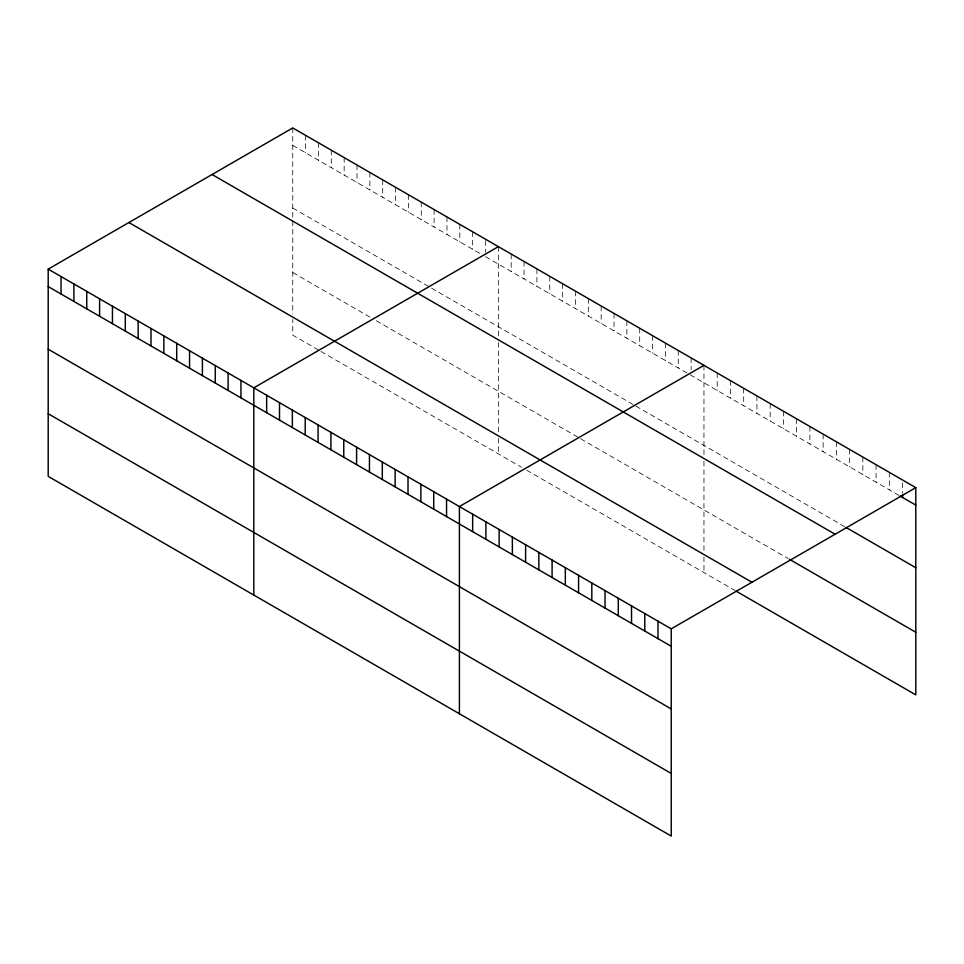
<?xml version="1.0" encoding="UTF-8"?>
<svg xmlns="http://www.w3.org/2000/svg" width="964" height="964" viewBox="0 0 964 964"><rect width="100%" height="100%" fill="white"/><g stroke="black" fill="none" stroke-linecap="round" stroke-linejoin="round"><path stroke-width="0.72" stroke-dasharray="4.82 3.62" d="M292.755 127.935L292.755 218.057M292.755 145.395L481.651 254.448M485.507 256.677L898.954 495.376M292.755 208.019L430.257 287.405M431.535 288.14L634.577 405.362M635.854 406.109L844.789 526.73M292.755 272.535L369.851 317.048M376.285 320.759L579.316 437.981M580.605 438.728L788.215 558.59M318.457 350.004L292.755 335.159L292.755 319.506M321.024 351.486L521.488 467.227M526.633 470.191L735.255 590.643M902.557 482.916L902.557 493.098M889.326 472.36L889.326 489.82M876.083 464.708L876.083 482.169M862.84 457.069L862.84 474.529M849.597 449.429L849.597 466.889M836.366 441.777L836.366 459.238M823.123 434.137L823.123 451.598M809.881 426.498L809.881 443.946M796.638 418.846L796.638 436.306M783.407 411.206L783.407 428.667M770.164 403.567L770.164 421.015M756.921 395.915L756.921 413.375M743.678 388.275L743.678 405.736M730.447 380.635L730.447 398.084M717.204 372.984L717.204 390.444M703.961 365.344L703.961 456.9M703.961 461.202L703.961 551.227M703.961 556.915L703.961 572.58M691.116 357.921L691.116 369.561M678.258 350.498L678.258 367.959M665.413 343.088L665.413 360.548M652.568 335.665L652.568 353.125M639.71 328.242L639.71 345.702M626.865 320.831L626.865 338.292M614.008 313.408L614.008 330.869M601.162 305.986L601.162 323.446M588.317 298.575L588.317 316.023M575.46 291.152L575.46 308.613M562.615 283.729L562.615 301.19M549.757 276.319L549.757 293.767M536.912 268.896L536.912 286.356M524.054 261.473L524.054 278.933M511.209 254.05L511.209 271.511M498.364 246.639L498.364 336.761M498.364 342.497L498.364 433.945M498.364 438.21L498.364 453.875M485.507 240.675L485.507 252.315M472.661 231.794L472.661 249.254M459.804 224.383L459.804 241.844M446.959 216.96L446.959 234.421M434.101 209.537L434.101 226.998M421.256 202.127L421.256 219.587M408.411 194.704L408.411 212.164M395.553 187.281L395.553 204.742M382.708 179.87L382.708 197.319M369.851 172.448L369.851 189.908M357.005 165.025L357.005 182.485M344.16 157.602L344.16 175.062M331.303 150.191L331.303 167.652M318.457 142.768L318.457 160.229M305.6 135.346L305.6 152.806M292.755 220.925L292.755 313.818"/><path stroke-width="1.45" d="M48.2 269.125L671.245 628.841L671.245 836.065L48.2 476.361L48.2 269.125L292.755 127.935L915.8 487.639L915.8 694.875L736.46 591.342M498.364 246.639L253.809 387.829L253.809 595.065M703.961 365.344L459.406 506.534L459.406 713.77M671.245 628.841L915.8 487.639M900.147 496.074L915.8 505.1M845.994 527.428L915.8 567.724M212.056 174.52L835.101 534.237M789.42 559.289L915.8 632.251M128.899 222.527L751.944 582.244M48.2 286.585L671.245 646.29M48.2 349.209L671.245 708.926M48.2 413.725L671.245 773.441M902.557 494.544L902.557 497.46M658.002 621.19L658.002 638.65M644.771 613.55L644.771 631.01M631.528 605.898L631.528 623.359M618.286 598.258L618.286 615.719M605.043 590.619L605.043 608.079M591.812 582.967L591.812 600.427M578.569 575.327L578.569 592.788M565.326 567.688L565.326 585.148M552.095 560.036L552.095 577.496M538.852 552.396L538.852 569.857M525.609 544.756L525.609 562.217M512.366 537.105L512.366 554.565M499.135 529.465L499.135 546.925M485.892 521.825L485.892 539.286M472.649 514.173L472.649 531.634M446.561 499.111L446.561 516.571M433.716 491.7L433.716 509.149M420.858 484.277L420.858 501.738M408.013 476.855L408.013 494.315M395.156 469.444L395.156 486.892M382.31 462.021L382.31 479.482M369.453 454.598L369.453 472.059M356.608 447.176L356.608 464.636M343.762 439.765L343.762 457.225M330.905 432.342L330.905 449.802M318.06 424.919L318.06 442.38M305.202 417.508L305.202 434.969M292.357 410.086L292.357 427.546M279.512 402.663L279.512 420.123M266.654 395.252L266.654 412.7M240.952 380.406L240.952 397.867M228.107 372.996L228.107 390.444M215.249 365.573L215.249 383.033M202.404 358.15L202.404 375.611M189.559 350.727L189.559 368.188M176.701 343.317L176.701 360.777M163.856 335.894L163.856 353.354M150.999 328.471L150.999 345.931M138.153 321.06L138.153 338.521M125.308 313.637L125.308 331.098M112.451 306.215L112.451 323.675M99.605 298.804L99.605 316.264M86.748 291.381L86.748 308.842M73.903 283.958L73.903 301.419M61.045 276.548L61.045 293.996"/></g></svg>
